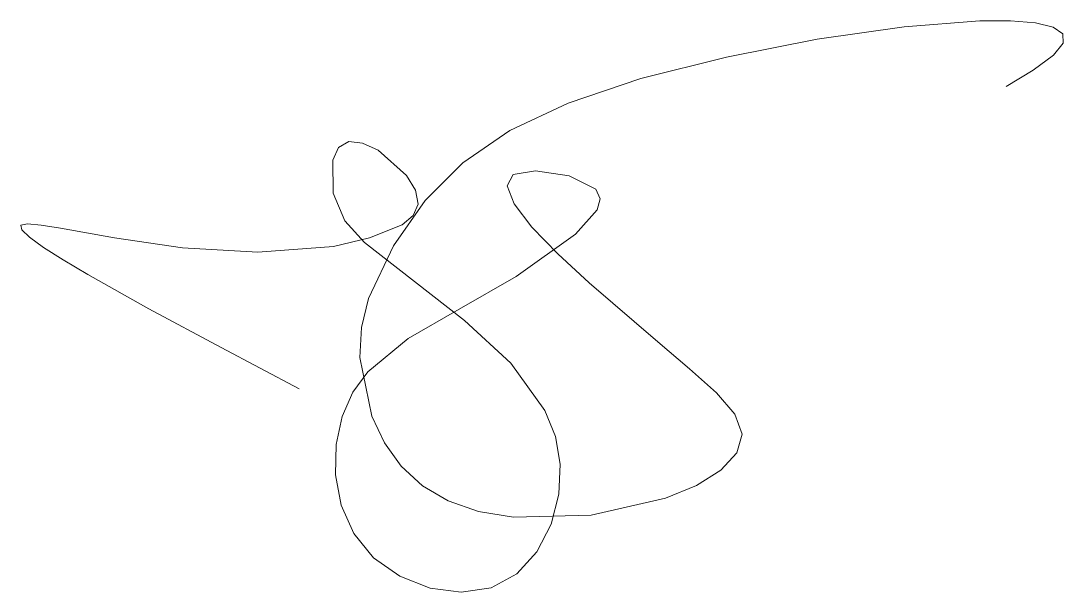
# Model space of a CAD drawing. Header units: metres. Extents: x 2.1 to 12.9, y -0.3 to 5.7.
import ezdxf

# ---------------------------------------------------------------- set-up
doc = ezdxf.new("R2010")
doc.units = ezdxf.units.M
doc.layers.add('!_ПОДПИСИ_Инженеров', color=160, linetype='Continuous', lineweight=0, true_color=0x003fff)

msp = doc.modelspace()

# ---------------------------------------------------------------- linework, layer by layer
at = {"layer": '!_ПОДПИСИ_Инженеров', "color": 6}
msp.add_lwpolyline([(4.97, 1.841), (4.164, 2.269), (3.417, 2.671), (2.785, 3.025), (2.53, 3.176), (2.326, 3.306), (2.181, 3.411), (2.1, 3.488), (2.091, 3.535), (2.16, 3.55), (2.3, 3.537), (2.502, 3.504), (3.06, 3.404), (3.763, 3.303), (4.543, 3.256), (5.328, 3.316), (5.701, 3.404), (6.037, 3.54), (6.153, 3.635), (6.204, 3.754), (6.176, 3.897), (6.084, 4.049), (5.789, 4.311), (5.628, 4.386), (5.485, 4.402), (5.379, 4.341), (5.321, 4.21), (5.323, 3.867), (5.445, 3.581), (5.648, 3.357), (6.684, 2.549), (7.161, 2.108), (7.514, 1.617), (7.623, 1.348), (7.674, 1.061), (7.66, 0.753), (7.578, 0.441), (7.431, 0.155), (7.223, -0.074), (6.958, -0.217), (6.649, -0.263), (6.326, -0.22), (6.014, -0.098), (5.742, 0.093), (5.536, 0.343), (5.407, 0.637), (5.349, 0.952), (5.354, 1.266), (5.416, 1.557), (5.528, 1.806), (5.682, 2.018), (6.1, 2.364), (6.627, 2.668), (7.218, 3.004), (7.83, 3.443), (8.055, 3.695), (8.088, 3.81), (8.043, 3.908), (7.767, 4.046), (7.418, 4.099), (7.188, 4.062), (7.123, 3.943), (7.196, 3.757), (7.381, 3.517), (7.649, 3.24), (7.974, 2.94), (8.683, 2.33), (9.013, 2.048), (9.29, 1.8), (9.482, 1.579), (9.555, 1.374), (9.501, 1.18), (9.337, 1.001), (9.084, 0.843), (8.763, 0.709), (7.994, 0.535), (7.191, 0.513), (6.828, 0.571), (6.513, 0.681), (6.248, 0.838), (6.029, 1.04), (5.855, 1.282), (5.722, 1.558), (5.6, 2.167), (5.618, 2.477), (5.69, 2.776), (5.949, 3.324), (6.275, 3.791), (6.667, 4.183), (7.151, 4.515), (7.756, 4.8), (8.509, 5.053), (9.394, 5.277), (10.331, 5.46), (11.234, 5.589), (12.016, 5.65), (12.335, 5.651), (12.591, 5.631), (12.775, 5.586), (12.874, 5.517), (12.879, 5.42), (12.778, 5.295), (12.567, 5.141), (12.289, 4.97)], dxfattribs=at)

doc.saveas('drawing.dxf')
